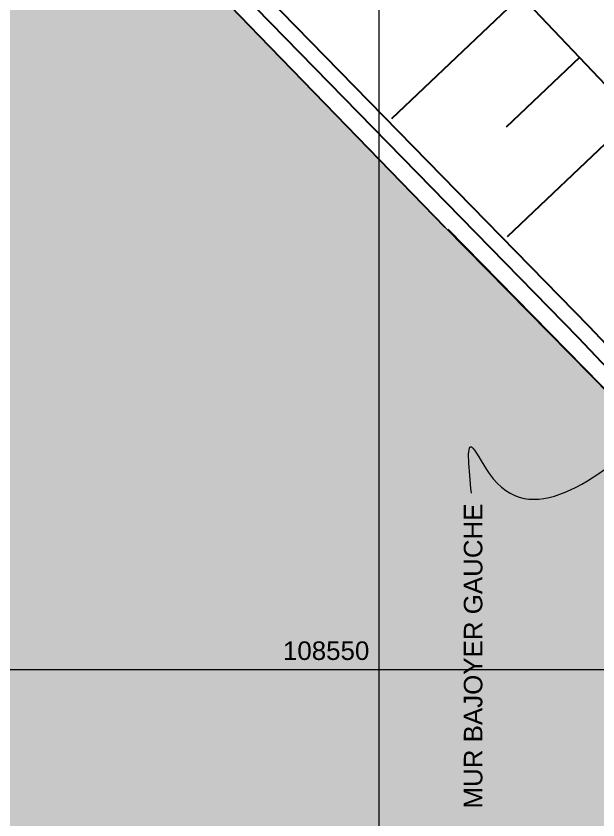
# Model space of a CAD drawing. Extents: x -427 to 62994, y 410 to 109394.
# Drawn here: x 62422.88 to 62442.49, y 108986.25 to 109013.35 of the extents above; entities that cross this region are included whole.
import ezdxf
from ezdxf.enums import TextEntityAlignment as Align

# ---------------------------------------------------------------- set-up
doc = ezdxf.new("R2010")
doc.units = 0
doc.header["$MEASUREMENT"] = 0
for name, color, linetype in [('Bâti', 7, 'Continuous'), ('colore lago', 131, 'Continuous'), ('coordinate', 2, 'Continuous'), ('LIN018CO', 6, 'Continuous'), ('pendenze', 2, 'Continuous'), ('TalusHautBas', 7, 'Continuous')]:
    doc.layers.add(name, color=color, linetype=linetype)
doc.layers.add('Colori bordi', color=5, linetype='Continuous', plot=False)
doc.styles.add('ARIAL', font='arial.ttf')

msp = doc.modelspace()

# ---------------------------------------------------------------- hatches: boundary and pattern name
at = {"layer": 'colore lago', "ltscale": 2.5}
h = msp.add_hatch(color=256, dxfattribs=at)
h.dxf.hatch_style = 1
h.paths.add_polyline_path([(62403.499, 108977.658), (62404.097, 108976.694), (62408.916, 108969.059), (62412.513, 108963.385), (62414.029, 108963.649), (62417.111, 108961.802), (62420.321, 108958.422), (62420.36, 108949.694), (62427.644, 108939.064), (62433.439, 108931.59), (62435.62, 108928.82), (62504.445, 108928.82), (62502.417, 108930.828), (62500.274, 108930.602), (62498.589, 108931.324), (62497.131, 108932.113), (62495.338, 108933.017), (62493.613, 108933.634), (62491.905, 108934.167), (62489.707, 108934.754), (62487.784, 108935.2), (62486.027, 108935.577), (62484.36, 108936.084), (62482.854, 108936.418), (62481.303, 108936.879), (62479.592, 108937.814), (62478.241, 108939.125), (62476.939, 108940.292), (62475.735, 108941.798), (62474.248, 108943.738), (62472.032, 108946.318), (62469.668, 108948.981), (62467.569, 108951.889), (62465.279, 108954.634), (62463.088, 108957.246), (62461.001, 108959.854), (62459.301, 108962.127), (62457.985, 108964.093), (62456.379, 108966.017), (62455.3, 108967.229), (62454.247, 108968.775), (62453.447, 108970.675), (62453.016, 108973.053), (62452.406, 108974.905), (62451.638, 108977.403), (62450.902, 108979.29), (62450.747, 108979.687), (62450.034, 108981.375), (62449.575, 108982.899), (62451.055, 108983.353), (62451.145, 108985.883), (62451.918, 108987.768), (62451.47, 108991.694), (62446.435, 108996.988), (62437.346, 109006.227), (62431.087, 109012.674), (62423.709, 109020.312), (62417.08, 109027.37), (62407.871, 109037.702), (62404.726, 109041.749), (62403.499, 109043.471)])

# ---------------------------------------------------------------- linework, layer by layer
at = {"layer": 'Bâti', "linetype": 'Continuous'}
for p, q in [((62431.087, 109012.674), (62423.709, 109020.312)), ((62437.346, 109006.227), (62431.087, 109012.674)), ((62446.435, 108996.988), (62437.448, 109006.156))]:
    msp.add_line(p, q, dxfattribs=at)
at = {"layer": 'Bâti', "linetype": 'Continuous', "flags": 128}
msp.add_lwpolyline([(62393.89, 109057.143), (62402.217, 109045.537), (62411.155, 109034.698), (62421.046, 109023.772), (62441.825, 109002.52), (62454.443, 108989.186), (62454.831, 108989.539), (62442.203, 109002.883), (62421.428, 109024.131), (62411.552, 109035.04), (62402.632, 109045.857), (62394.061, 109057.803), (62398.023, 109060.238)], dxfattribs=at)
at = {"layer": 'Colori bordi', "linetype": 'Continuous', "lineweight": 0, "flags": 128}
msp.add_lwpolyline([(62470.616, 108966.48), (62469.87, 108969.607), (62456.509, 108985.599), (62456.633, 108985.7), (62456.419, 108985.949), (62451.694, 108991.459), (62446.435, 108996.988), (62437.346, 109006.227), (62431.087, 109012.674), (62423.709, 109020.312), (62417.08, 109027.37), (62407.871, 109037.702), (62404.726, 109041.749), (62403.499, 109043.471), (62403.499, 108977.658), (62404.097, 108976.694), (62408.916, 108969.059), (62412.513, 108963.385)], dxfattribs=at)
at = {"layer": 'coordinate', "linetype": 'Continuous', "lineweight": 0}
for p, q in [((62435.112, 109126.32), (62435.112, 108928.82)), ((62403.499, 108991.319), (62446.539, 108991.319))]:
    msp.add_line(p, q, dxfattribs=at)
at = {"layer": 'LIN018CO', "lineweight": 0}
msp.add_spline([(62438.229, 108997.268), (62438.229, 108998.827), (62438.829, 108997.928), (62444.515, 108999.453)], degree=3, dxfattribs=at)
at = {"layer": 'pendenze', "linetype": 'Continuous'}
for p, q in [((62439.901, 109014.035), (62435.537, 109009.894)), ((62439.901, 109014.035), (62435.537, 109009.894)), ((62441.873, 109011.957), (62439.397, 109009.607)), ((62443.733, 109009.996), (62439.432, 109005.915))]:
    msp.add_line(p, q, dxfattribs=at)
at = {"layer": 'TalusHautBas', "linetype": 'Continuous'}
msp.add_line((62438.682, 109015.32), (62449.048, 109004.394), dxfattribs=at)

# ---------------------------------------------------------------- texts
at = {"layer": 'coordinate', "color": 1, "style": 'ARIAL'}
for s, rotation, p in [('MUR BAJOYER GAUCHE', 90.0001, (62438.598, 108996.92)), ('108550', 0.0001, (62434.787, 108991.645))]:
    msp.add_text(s, height=0.625, rotation=rotation, dxfattribs=at).set_placement(p, align=Align.RIGHT)

doc.saveas('drawing.dxf')
